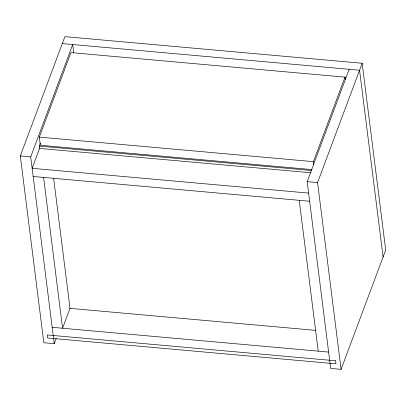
<?xml version="1.0" encoding="UTF-8"?>
<svg xmlns="http://www.w3.org/2000/svg" width="406" height="406" viewBox="0 0 406 406"><rect width="100%" height="100%" fill="white"/><g stroke="black" fill="none" stroke-linecap="round" stroke-linejoin="round"><path stroke-width="0.61" d="M56.221 338.34L54.231 343.659L43.828 342.73L20.3 155.945L64.904 36.642L362.172 63.27L385.7 250.055L341.096 369.358L330.687 368.425L307.164 181.644L349.165 69.299M54.231 343.659L30.704 156.878L72.71 44.533L73.74 52.709M311.909 169.601L40.356 145.272L39.326 137.101L70.923 52.592L345.004 77.145L345.318 79.662M39.6 148.611L39.286 146.099L40.372 143.201M313.802 164.795L313.407 161.654L345.004 77.145M341.096 369.358L317.568 182.578L362.172 63.27M62.306 43.599L359.569 70.233L383.097 257.013M344.633 77.896L345.897 78.008M39.326 137.101L313.407 161.654M39.286 146.099L311.326 170.469M310.986 172.748L39.58 148.434L32.145 168.317L308.601 193.083M20.3 155.945L30.704 156.878M307.164 181.644L317.568 182.578M33.175 176.488L309.631 201.254M69.705 308.337L315.868 330.388M52.171 327.317L328.632 352.083M299.227 200.325L318.228 351.149M53.628 178.275L70.01 308.367L62.58 328.251L43.579 177.422M335.605 360.787L47.258 334.955L47.639 337.99L335.985 363.822L335.605 360.787"/></g></svg>
